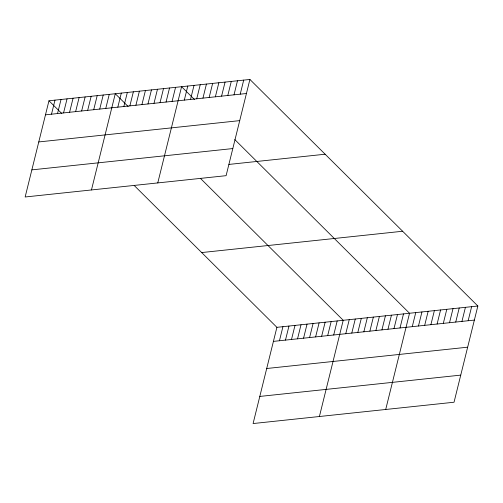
<?xml version="1.0" encoding="UTF-8"?>
<svg xmlns="http://www.w3.org/2000/svg" width="503" height="503" viewBox="0 0 503 503"><rect width="100%" height="100%" fill="white"/><g stroke="black" fill="none" stroke-linecap="round" stroke-linejoin="round"><path stroke-width="0.75" d="M48.961 100.77L25.15 196.987L226.099 175.673L249.909 79.455L48.961 100.77L61.856 113.584M51.513 114.187L54.99 100.128M57.537 113.552L61.02 99.487M63.567 112.911L67.05 98.846M69.596 112.27L73.073 98.211M75.626 111.635L79.103 97.569M81.649 110.993L85.133 96.928M87.679 110.352L91.162 96.293M93.709 109.717L97.192 95.652M99.739 109.076L103.216 95.01M105.768 108.434L109.245 94.375M91.464 189.952L115.275 93.734L128.171 106.548M117.821 107.158L121.305 93.093M123.851 106.517L127.334 92.451M129.881 105.875L133.358 91.816M135.911 105.24L139.388 91.175M141.934 104.599L145.417 90.534M147.964 103.958L151.447 89.899M153.993 103.322L157.47 89.257M160.023 102.681L163.5 88.616M166.053 102.04L169.53 87.981M172.076 101.405L175.56 87.34M157.772 182.922L181.589 86.698L194.485 99.519M184.318 100.103L187.795 86.038M190.53 99.443L194.007 85.384M196.742 98.789L200.219 84.724M202.954 98.129L206.431 84.064M209.16 97.469L212.643 83.404M215.372 96.809L218.855 82.75M221.584 96.148L225.067 82.09M227.796 95.495L231.273 81.429M234.008 94.834L237.485 80.769M240.22 94.174L243.697 80.109M134.2 185.488L276.901 327.327L253.091 423.545L454.039 402.23L477.85 306.013L249.909 79.455M279.454 340.751L282.931 326.686M285.478 340.11L288.961 326.045M291.507 339.468L294.991 325.41M297.537 338.833L301.014 324.768M303.567 338.192L307.044 324.127M309.596 337.551L313.073 323.492M315.62 336.916L319.103 322.851M321.65 336.274L325.133 322.209M327.679 335.633L331.156 321.574M333.709 334.998L337.186 320.933M319.405 416.515L343.216 320.292L200.515 178.452M345.762 333.715L349.245 319.65M351.792 333.074L355.275 319.015M357.822 332.439L361.299 318.374M363.851 331.798L367.328 317.733M369.875 331.156L373.358 317.097M375.904 330.521L379.388 316.456M381.934 329.88L385.417 315.815M387.964 329.239L391.441 315.18M393.994 328.604L397.471 314.538M400.017 327.962L403.5 313.897M385.713 409.48L409.53 313.262L234.782 139.57M412.259 326.661L415.742 312.602M418.471 326.007L421.948 311.942M424.683 325.347L428.16 311.282M430.895 324.687L434.372 310.621M437.101 324.026L440.584 309.967M443.313 323.372L446.796 309.307M449.525 322.712L453.008 308.647M455.737 322.052L459.214 307.987M461.949 321.392L465.426 307.333M468.161 320.732L471.638 306.673M45.484 114.829L246.426 93.514M38.775 141.94L239.717 120.626M31.859 169.876L232.807 148.561M228.928 164.424L325.127 154.22M201.684 252.563L402.626 231.248M276.901 327.327L477.85 306.013M273.425 341.386L474.367 320.078M266.716 368.504L467.658 347.189M259.8 396.433L460.748 375.119"/></g></svg>
